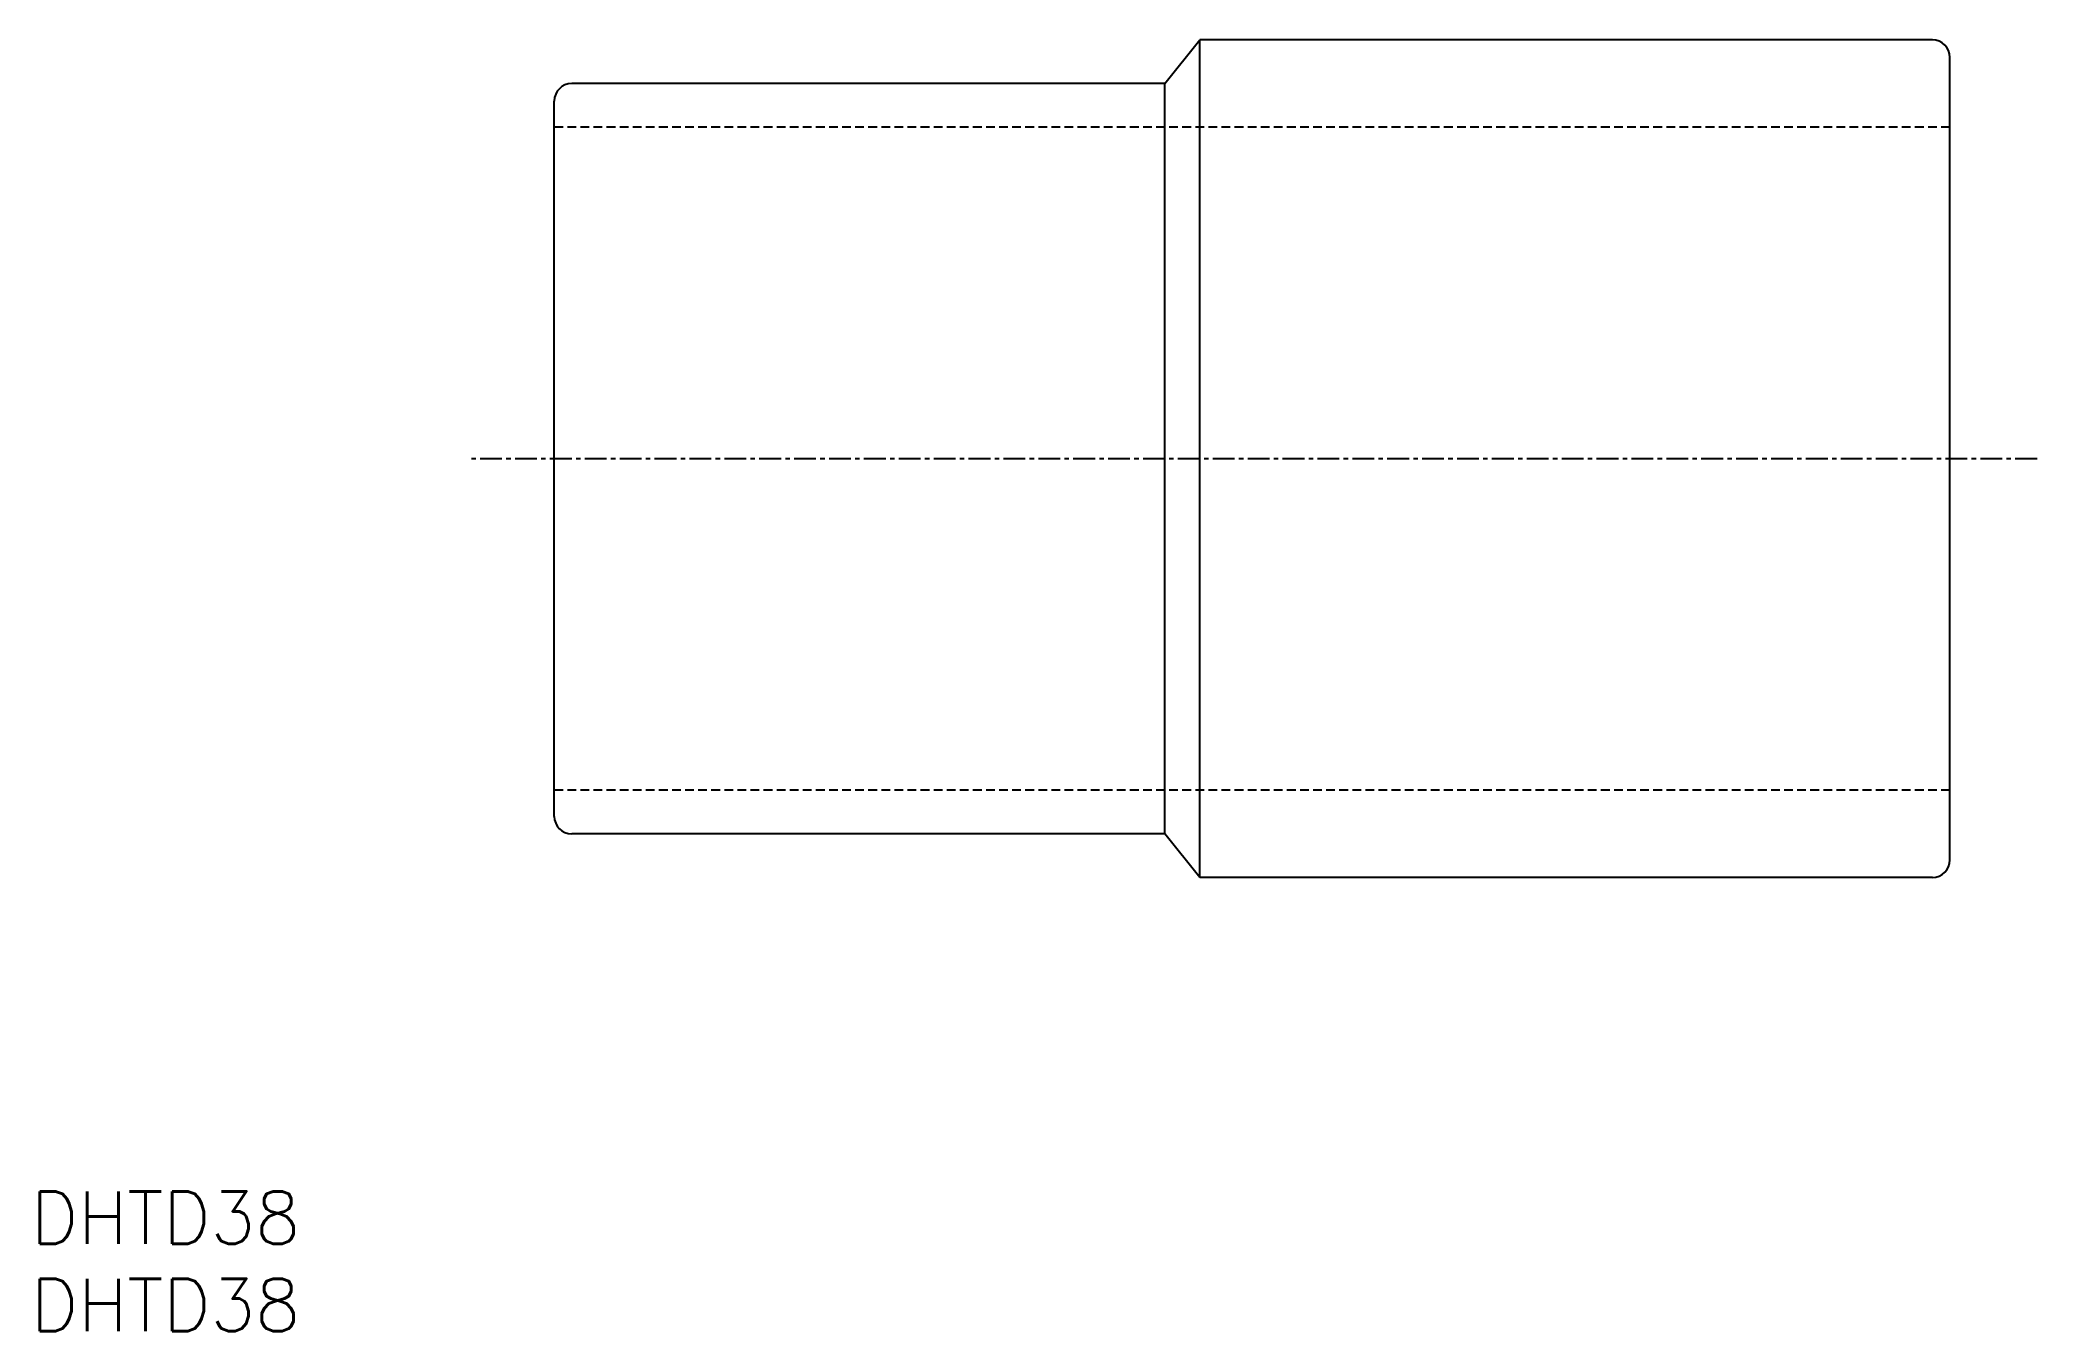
# Model space of a CAD drawing. Extents: x 1 to 115, y 0 to 74.
import ezdxf

# ---------------------------------------------------------------- set-up
doc = ezdxf.new("R2010")
doc.units = 0
doc.linetypes.add('CENTER', pattern=[2, 1.25, -0.25, 0.25, -0.25])
doc.linetypes.add('DASHED', pattern=[0.75, 0.5, -0.25])
doc.layers.get('0').update_dxf_attribs({"linetype": 'CONTINUOUS'})
doc.layers.add('CENTER', color=1, linetype='CENTER')
doc.styles.get("Standard").update_dxf_attribs({"font": 'txt.shx'})

# ---------------------------------------------------------------- blocks, each defined once
blk = doc.blocks.new('*U5')
at = {"color": 7, "linetype": 'CONTINUOUS'}
blk.add_text('DHTD38', height=3, dxfattribs=at).set_placement((0, 0))
blk = doc.blocks.new('*U6')
at = {"color": 7, "linetype": 'CONTINUOUS'}
blk.add_text('DHTD38', height=3, dxfattribs=at).set_placement((0, 5))

msp = doc.modelspace()

# ---------------------------------------------------------------- linework, layer by layer
at = {"color": 7, "linetype": 'CONTINUOUS'}
for p, q in [((65, 71.5), (67, 74)), ((109, 74), (67, 74)), ((67, 26), (67, 74)), ((110, 27), (110, 73)), ((65, 71.5), (31, 71.5)), ((65, 28.5), (65, 71.5)), ((30, 29.5), (30, 70.5)), ((65, 28.5), (31, 28.5)), ((67, 26), (65, 28.5)), ((109, 26), (67, 26))]:
    msp.add_line(p, q, dxfattribs=at)
at = {"color": 3, "linetype": 'DASHED'}
for p, q in [((110, 69), (30, 69)), ((110, 31), (30, 31))]:
    msp.add_line(p, q, dxfattribs=at)
at = {"color": 7, "linetype": 'CONTINUOUS'}
for centre, start, end in [((109, 73), 0, 90), ((31, 70.5), 90, 180), ((31, 29.5), 180, 270), ((109, 27), 270, 0)]:
    msp.add_arc(centre, 1, start, end, dxfattribs=at)
at = {"layer": 'CENTER', "color": 1, "linetype": 'CENTER'}
msp.add_line((115, 50), (25, 50), dxfattribs=at)

# ---------------------------------------------------------------- block references
at = {"color": 7, "linetype": 'CONTINUOUS'}
for name in ['*U6', '*U5']:
    msp.add_blockref(name, (0, 0), dxfattribs=at)

doc.saveas('drawing.dxf')
